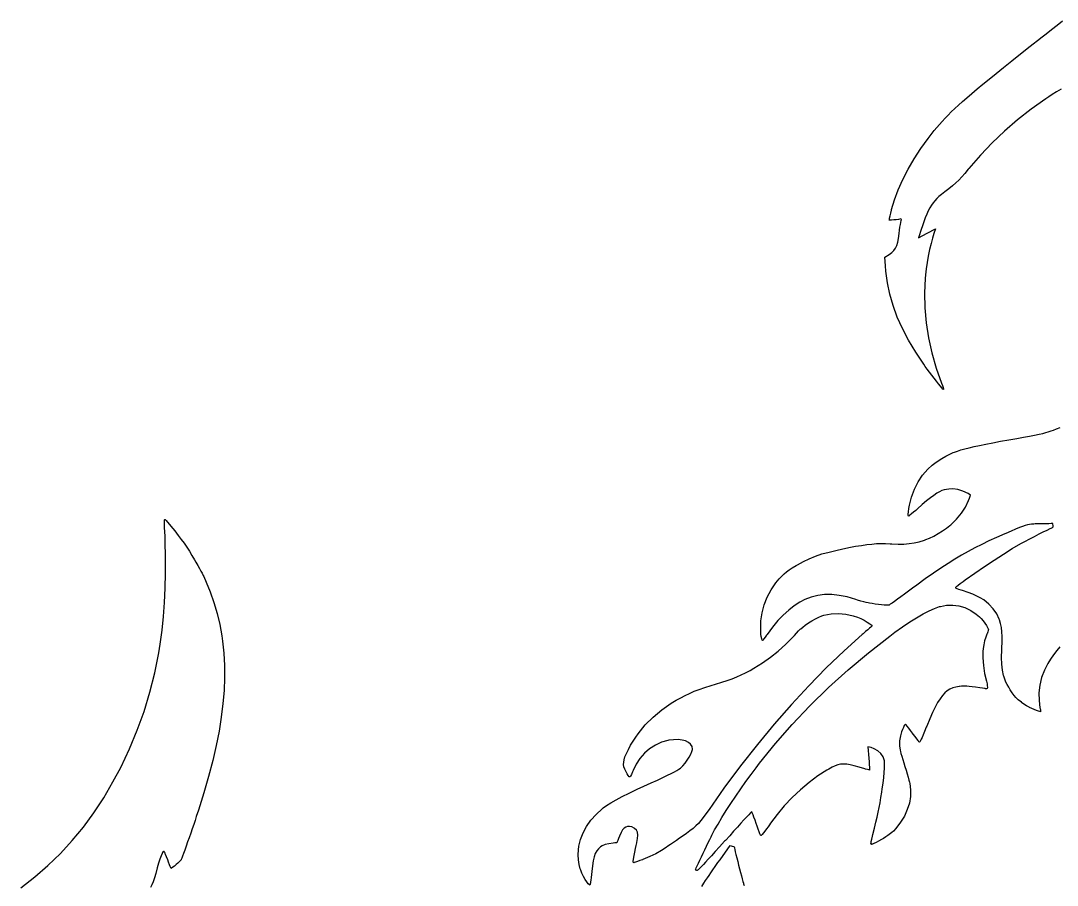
# Model space of a CAD drawing. Extents: x 9 to 342, y 7 to 196.
# Drawn here: x 301.04 to 310.7, y 170.47 to 178.53 of the extents above; entities that cross this region are included whole.
import ezdxf

# ---------------------------------------------------------------- set-up
doc = ezdxf.new("R2010")
doc.units = 0
doc.layers.add('BLACK', color=7, linetype='CONTINUOUS')

msp = doc.modelspace()

# ---------------------------------------------------------------- linework, layer by layer
at = {"layer": 'BLACK', "linetype": 'CONTINUOUS'}
for p, q in [((310.65, 178.445), (310.702, 178.486)), ((310.702, 178.486), (310.752, 178.526)), ((310.55, 178.366), (310.599, 178.405)), ((310.599, 178.405), (310.65, 178.445)), ((310.361, 178.217), (310.451, 178.288)), ((310.451, 178.288), (310.548, 178.364)), ((310.548, 178.364), (310.55, 178.366)), ((310.279, 178.151), (310.361, 178.217)), ((310.133, 178.035), (310.202, 178.091)), ((310.202, 178.091), (310.279, 178.151)), ((310.069, 177.983), (310.133, 178.035)), ((309.956, 177.89), (310.01, 177.934)), ((310.01, 177.934), (310.069, 177.983)), ((309.821, 177.773), (309.862, 177.809)), ((309.862, 177.809), (309.907, 177.848)), ((309.907, 177.848), (309.956, 177.89)), ((310.624, 177.817), (310.598, 177.799)), ((310.657, 177.838), (310.624, 177.817)), ((310.696, 177.862), (310.657, 177.838)), ((310.74, 177.889), (310.696, 177.862)), ((309.716, 177.676), (309.748, 177.707)), ((309.748, 177.707), (309.783, 177.739)), ((309.783, 177.739), (309.821, 177.773)), ((310.596, 177.799), (310.461, 177.702)), ((310.598, 177.799), (310.596, 177.799)), ((309.632, 177.588), (309.659, 177.617)), ((309.659, 177.617), (309.687, 177.646)), ((309.687, 177.646), (309.716, 177.676)), ((310.461, 177.702), (310.333, 177.602)), ((309.557, 177.502), (309.582, 177.531)), ((309.582, 177.531), (309.606, 177.56)), ((309.606, 177.56), (309.632, 177.588)), ((310.333, 177.602), (310.213, 177.498)), ((309.432, 177.335), (309.499, 177.428)), ((309.499, 177.428), (309.557, 177.502)), ((310.213, 177.498), (310.098, 177.389)), ((309.37, 177.24), (309.432, 177.335)), ((310.098, 177.389), (309.988, 177.274)), ((309.315, 177.143), (309.37, 177.24)), ((309.988, 177.274), (309.881, 177.15)), ((309.265, 177.047), (309.315, 177.143)), ((309.874, 177.142), (309.842, 177.103)), ((309.881, 177.15), (309.874, 177.142)), ((309.222, 176.951), (309.265, 177.047)), ((309.785, 177.041), (309.758, 177.015)), ((309.813, 177.07), (309.785, 177.041)), ((309.842, 177.103), (309.813, 177.07)), ((309.187, 176.857), (309.222, 176.951)), ((309.655, 176.931), (309.625, 176.907)), ((309.694, 176.961), (309.655, 176.931)), ((309.728, 176.989), (309.694, 176.961)), ((309.758, 177.015), (309.728, 176.989)), ((309.16, 176.767), (309.187, 176.857)), ((309.563, 176.849), (309.547, 176.828)), ((309.58, 176.868), (309.563, 176.849)), ((309.6, 176.887), (309.58, 176.868)), ((309.625, 176.907), (309.6, 176.887)), ((309.151, 176.732), (309.158, 176.76)), ((309.158, 176.76), (309.16, 176.767)), ((309.501, 176.754), (309.487, 176.724)), ((309.516, 176.781), (309.501, 176.754)), ((309.533, 176.807), (309.516, 176.781)), ((309.547, 176.828), (309.533, 176.807)), ((309.138, 176.668), (309.139, 176.673)), ((309.139, 176.668), (309.138, 176.668)), ((309.139, 176.673), (309.141, 176.687)), ((309.145, 176.667), (309.139, 176.668)), ((309.141, 176.687), (309.145, 176.707)), ((309.145, 176.707), (309.151, 176.732)), ((309.16, 176.668), (309.145, 176.667)), ((309.179, 176.67), (309.16, 176.668)), ((309.201, 176.672), (309.179, 176.67)), ((309.224, 176.675), (309.201, 176.672)), ((309.245, 176.679), (309.224, 176.675)), ((309.241, 176.626), (309.245, 176.645)), ((309.246, 176.679), (309.245, 176.679)), ((309.245, 176.645), (309.246, 176.647)), ((309.25, 176.678), (309.246, 176.679)), ((309.246, 176.647), (309.25, 176.664)), ((309.252, 176.674), (309.25, 176.678)), ((309.25, 176.664), (309.252, 176.674)), ((309.459, 176.651), (309.443, 176.604)), ((309.473, 176.69), (309.459, 176.651)), ((309.487, 176.724), (309.473, 176.69)), ((309.23, 176.544), (309.233, 176.573)), ((309.23, 176.543), (309.23, 176.544)), ((309.233, 176.573), (309.237, 176.601)), ((309.237, 176.601), (309.241, 176.626)), ((309.439, 176.589), (309.411, 176.503)), ((309.411, 176.503), (309.49, 176.546)), ((309.443, 176.604), (309.439, 176.589)), ((309.49, 176.546), (309.568, 176.588)), ((309.568, 176.588), (309.553, 176.543)), ((309.209, 176.431), (309.218, 176.461)), ((309.218, 176.461), (309.224, 176.498)), ((309.224, 176.498), (309.23, 176.543)), ((309.527, 176.449), (309.514, 176.393)), ((309.54, 176.5), (309.527, 176.449)), ((309.553, 176.543), (309.54, 176.5)), ((309.136, 176.348), (309.161, 176.366)), ((309.161, 176.366), (309.181, 176.385)), ((309.181, 176.385), (309.197, 176.406)), ((309.197, 176.406), (309.209, 176.431)), ((309.514, 176.393), (309.502, 176.333)), ((309.097, 176.322), (309.136, 176.348)), ((309.102, 176.243), (309.097, 176.322)), ((309.492, 176.273), (309.483, 176.214)), ((309.502, 176.333), (309.492, 176.273)), ((309.106, 176.192), (309.102, 176.243)), ((309.121, 176.085), (309.106, 176.192)), ((309.476, 176.158), (309.473, 176.125)), ((309.483, 176.214), (309.476, 176.158)), ((309.143, 175.978), (309.121, 176.085)), ((309.473, 176.125), (309.466, 175.989)), ((309.174, 175.872), (309.143, 175.978)), ((309.466, 175.989), (309.469, 175.851)), ((309.213, 175.765), (309.174, 175.872)), ((309.469, 175.851), (309.482, 175.711)), ((309.261, 175.658), (309.213, 175.765)), ((309.482, 175.711), (309.504, 175.571)), ((309.318, 175.549), (309.261, 175.658)), ((309.384, 175.438), (309.318, 175.549)), ((309.504, 175.571), (309.535, 175.43)), ((309.459, 175.325), (309.384, 175.438)), ((309.535, 175.43), (309.575, 175.289)), ((309.473, 175.305), (309.459, 175.325)), ((309.492, 175.28), (309.473, 175.305)), ((309.575, 175.289), (309.624, 175.148)), ((309.513, 175.252), (309.492, 175.28)), ((309.534, 175.223), (309.513, 175.252)), ((309.556, 175.195), (309.534, 175.223)), ((309.577, 175.167), (309.556, 175.195)), ((309.597, 175.143), (309.577, 175.167)), ((309.614, 175.121), (309.597, 175.143)), ((309.628, 175.104), (309.614, 175.121)), ((309.624, 175.148), (309.633, 175.126)), ((309.638, 175.093), (309.628, 175.104)), ((309.633, 175.126), (309.639, 175.109)), ((309.639, 175.109), (309.642, 175.096)), ((309.642, 175.096), (309.643, 175.089)), ((309.643, 175.089), (309.638, 175.093)), ((309.643, 175.089), (309.643, 175.089)), ((310.646, 174.703), (310.67, 174.712)), ((310.67, 174.712), (310.698, 174.723)), ((310.698, 174.723), (310.73, 174.736)), ((310.175, 174.607), (310.254, 174.621)), ((310.254, 174.621), (310.327, 174.634)), ((310.327, 174.634), (310.39, 174.645)), ((310.39, 174.645), (310.446, 174.656)), ((310.446, 174.656), (310.493, 174.665)), ((310.493, 174.665), (310.534, 174.673)), ((310.534, 174.673), (310.568, 174.681)), ((310.568, 174.681), (310.596, 174.688)), ((310.596, 174.688), (310.619, 174.694)), ((310.619, 174.694), (310.63, 174.697)), ((310.63, 174.697), (310.646, 174.703)), ((309.745, 174.505), (309.774, 174.516)), ((309.774, 174.516), (309.806, 174.526)), ((309.806, 174.526), (309.842, 174.537)), ((309.842, 174.537), (309.882, 174.547)), ((309.882, 174.547), (309.928, 174.558)), ((309.928, 174.558), (309.979, 174.569)), ((309.979, 174.569), (310.037, 174.581)), ((310.037, 174.581), (310.102, 174.594)), ((310.102, 174.594), (310.175, 174.607)), ((309.563, 174.404), (309.594, 174.425)), ((309.594, 174.425), (309.629, 174.446)), ((309.629, 174.446), (309.666, 174.467)), ((309.666, 174.467), (309.702, 174.486)), ((309.702, 174.486), (309.735, 174.501)), ((309.735, 174.501), (309.745, 174.505)), ((309.448, 174.291), (309.498, 174.348)), ((309.498, 174.348), (309.539, 174.385)), ((309.539, 174.385), (309.563, 174.404)), ((309.372, 174.16), (309.406, 174.228)), ((309.406, 174.228), (309.448, 174.291)), ((309.345, 174.087), (309.372, 174.16)), ((309.605, 174.136), (309.58, 174.122)), ((309.628, 174.147), (309.605, 174.136)), ((309.65, 174.154), (309.628, 174.147)), ((309.671, 174.159), (309.65, 174.154)), ((309.693, 174.162), (309.671, 174.159)), ((309.729, 174.163), (309.693, 174.162)), ((309.777, 174.157), (309.729, 174.163)), ((309.824, 174.143), (309.777, 174.157)), ((309.873, 174.119), (309.824, 174.143)), ((309.327, 174.011), (309.345, 174.087)), ((309.486, 174.052), (309.446, 174.018)), ((309.522, 174.08), (309.486, 174.052)), ((309.552, 174.103), (309.522, 174.08)), ((309.58, 174.122), (309.552, 174.103)), ((309.849, 173.994), (309.878, 174.054)), ((309.896, 174.106), (309.873, 174.119)), ((309.878, 174.054), (309.886, 174.076)), ((309.886, 174.076), (309.896, 174.106)), ((309.315, 173.928), (309.317, 173.95)), ((309.317, 173.95), (309.321, 173.979)), ((309.321, 173.979), (309.327, 174.011)), ((309.363, 173.945), (309.345, 173.93)), ((309.384, 173.963), (309.363, 173.945)), ((309.4, 173.978), (309.384, 173.963)), ((309.446, 174.018), (309.4, 173.978)), ((309.766, 173.881), (309.812, 173.937)), ((309.812, 173.937), (309.849, 173.994)), ((302.381, 173.865), (302.382, 173.874)), ((302.381, 173.85), (302.381, 173.865)), ((302.381, 173.829), (302.381, 173.85)), ((302.382, 173.874), (302.384, 173.878)), ((302.384, 173.878), (302.386, 173.879)), ((302.386, 173.879), (302.39, 173.876)), ((302.39, 173.876), (302.394, 173.871)), ((302.394, 173.871), (302.396, 173.868)), ((302.396, 173.868), (302.439, 173.817)), ((309.315, 173.914), (309.315, 173.928)), ((309.317, 173.908), (309.315, 173.914)), ((309.321, 173.91), (309.317, 173.908)), ((309.33, 173.918), (309.321, 173.91)), ((309.345, 173.93), (309.33, 173.918)), ((309.711, 173.828), (309.766, 173.881)), ((310.543, 173.838), (310.518, 173.837)), ((310.571, 173.838), (310.543, 173.838)), ((310.599, 173.839), (310.571, 173.838)), ((310.625, 173.839), (310.599, 173.839)), ((310.646, 173.84), (310.625, 173.839)), ((310.661, 173.84), (310.646, 173.84)), ((310.662, 173.84), (310.661, 173.84)), ((310.664, 173.834), (310.662, 173.84)), ((302.382, 173.801), (302.381, 173.829)), ((302.384, 173.765), (302.382, 173.801)), ((302.386, 173.72), (302.384, 173.765)), ((302.439, 173.817), (302.477, 173.771)), ((302.477, 173.771), (302.509, 173.73)), ((309.552, 173.724), (309.594, 173.747)), ((309.594, 173.747), (309.634, 173.772)), ((309.634, 173.772), (309.672, 173.797)), ((309.672, 173.797), (309.703, 173.821)), ((309.703, 173.821), (309.711, 173.828)), ((310.214, 173.744), (310.138, 173.711)), ((310.225, 173.749), (310.214, 173.744)), ((310.274, 173.77), (310.225, 173.749)), ((310.316, 173.788), (310.274, 173.77)), ((310.351, 173.802), (310.316, 173.788)), ((310.38, 173.813), (310.351, 173.802)), ((310.405, 173.821), (310.38, 173.813)), ((310.427, 173.827), (310.405, 173.821)), ((310.446, 173.832), (310.427, 173.827)), ((310.464, 173.834), (310.446, 173.832)), ((310.482, 173.836), (310.464, 173.834)), ((310.484, 173.836), (310.482, 173.836)), ((310.497, 173.837), (310.484, 173.836)), ((310.492, 173.721), (310.535, 173.743)), ((310.518, 173.837), (310.497, 173.837)), ((310.535, 173.743), (310.574, 173.763)), ((310.574, 173.763), (310.609, 173.78)), ((310.609, 173.78), (310.637, 173.793)), ((310.637, 173.793), (310.648, 173.798)), ((310.648, 173.798), (310.661, 173.804)), ((310.661, 173.804), (310.667, 173.809)), ((310.666, 173.823), (310.664, 173.834)), ((310.667, 173.816), (310.666, 173.823)), ((310.667, 173.809), (310.667, 173.816)), ((302.387, 173.675), (302.386, 173.72)), ((302.391, 173.523), (302.387, 173.675)), ((302.509, 173.73), (302.538, 173.692)), ((302.538, 173.692), (302.565, 173.656)), ((302.565, 173.656), (302.589, 173.62)), ((308.93, 173.644), (308.976, 173.649)), ((308.976, 173.649), (309.019, 173.653)), ((309.019, 173.653), (309.061, 173.654)), ((309.061, 173.654), (309.103, 173.654)), ((309.103, 173.654), (309.146, 173.652)), ((309.146, 173.652), (309.161, 173.651)), ((309.161, 173.651), (309.222, 173.649)), ((309.222, 173.649), (309.275, 173.649)), ((309.275, 173.649), (309.324, 173.653)), ((309.324, 173.653), (309.37, 173.66)), ((309.37, 173.66), (309.417, 173.671)), ((309.417, 173.671), (309.466, 173.686)), ((309.466, 173.686), (309.479, 173.691)), ((309.479, 173.691), (309.513, 173.705)), ((309.513, 173.705), (309.552, 173.724)), ((310, 173.646), (309.936, 173.614)), ((310.067, 173.679), (310, 173.646)), ((310.138, 173.711), (310.067, 173.679)), ((310.285, 173.607), (310.364, 173.653)), ((310.364, 173.653), (310.401, 173.673)), ((310.401, 173.673), (310.447, 173.698)), ((310.447, 173.698), (310.492, 173.721)), ((302.589, 173.62), (302.613, 173.583)), ((302.613, 173.583), (302.637, 173.544)), ((308.449, 173.536), (308.51, 173.557)), ((308.51, 173.557), (308.577, 173.575)), ((308.577, 173.575), (308.651, 173.593)), ((308.651, 173.593), (308.691, 173.602)), ((308.691, 173.602), (308.762, 173.616)), ((308.762, 173.616), (308.824, 173.628)), ((308.824, 173.628), (308.88, 173.637)), ((308.88, 173.637), (308.93, 173.644)), ((309.873, 173.58), (309.812, 173.545)), ((309.936, 173.614), (309.873, 173.58)), ((310.115, 173.5), (310.202, 173.556)), ((310.202, 173.556), (310.285, 173.607)), ((302.392, 173.378), (302.391, 173.523)), ((302.637, 173.544), (302.661, 173.502)), ((302.661, 173.502), (302.674, 173.481)), ((302.674, 173.481), (302.691, 173.45)), ((308.27, 173.45), (308.282, 173.457)), ((308.282, 173.457), (308.337, 173.487)), ((308.337, 173.487), (308.392, 173.513)), ((308.392, 173.513), (308.449, 173.536)), ((309.686, 173.468), (309.619, 173.424)), ((309.749, 173.508), (309.686, 173.468)), ((309.812, 173.545), (309.749, 173.508)), ((310.025, 173.441), (310.115, 173.5)), ((302.389, 173.239), (302.392, 173.378)), ((302.691, 173.45), (302.707, 173.422)), ((302.707, 173.422), (302.721, 173.397)), ((302.721, 173.397), (302.732, 173.377)), ((302.732, 173.377), (302.739, 173.363)), ((302.739, 173.363), (302.742, 173.357)), ((302.742, 173.357), (302.747, 173.347)), ((308.136, 173.351), (308.158, 173.372)), ((308.158, 173.372), (308.18, 173.391)), ((308.18, 173.391), (308.205, 173.409)), ((308.205, 173.409), (308.234, 173.429)), ((308.234, 173.429), (308.27, 173.45)), ((309.549, 173.377), (309.474, 173.324)), ((309.619, 173.424), (309.549, 173.377)), ((309.845, 173.315), (309.935, 173.379)), ((309.935, 173.379), (310.025, 173.441)), ((302.747, 173.347), (302.754, 173.331)), ((302.754, 173.331), (302.763, 173.31)), ((302.763, 173.31), (302.77, 173.294)), ((302.77, 173.294), (302.808, 173.203)), ((308.036, 173.223), (308.08, 173.287)), ((308.08, 173.287), (308.112, 173.325)), ((308.112, 173.325), (308.136, 173.351)), ((309.394, 173.266), (309.355, 173.237)), ((309.474, 173.324), (309.394, 173.266)), ((309.765, 173.255), (309.779, 173.266)), ((309.779, 173.266), (309.799, 173.281)), ((309.799, 173.281), (309.827, 173.301)), ((309.827, 173.301), (309.845, 173.315)), ((302.382, 173.105), (302.389, 173.239)), ((302.808, 173.203), (302.842, 173.105)), ((308, 173.155), (308.036, 173.223)), ((308.472, 173.171), (308.411, 173.155)), ((308.535, 173.179), (308.472, 173.171)), ((308.602, 173.179), (308.535, 173.179)), ((308.672, 173.171), (308.602, 173.179)), ((308.746, 173.156), (308.672, 173.171)), ((309.28, 173.183), (309.245, 173.158)), ((309.317, 173.209), (309.28, 173.183)), ((309.355, 173.237), (309.317, 173.209)), ((309.757, 173.24), (309.758, 173.247)), ((309.762, 173.236), (309.757, 173.24)), ((309.758, 173.247), (309.765, 173.255)), ((309.772, 173.231), (309.762, 173.236)), ((309.787, 173.226), (309.772, 173.231)), ((309.807, 173.22), (309.787, 173.226)), ((309.82, 173.216), (309.807, 173.22)), ((309.873, 173.198), (309.82, 173.216)), ((309.918, 173.181), (309.873, 173.198)), ((309.955, 173.165), (309.918, 173.181)), ((309.985, 173.149), (309.955, 173.165)), ((302.372, 172.975), (302.382, 173.105)), ((302.842, 173.105), (302.872, 173.002)), ((307.952, 173.009), (307.972, 173.083)), ((307.972, 173.083), (308, 173.155)), ((308.251, 173.073), (308.2, 173.034)), ((308.305, 173.107), (308.251, 173.073)), ((308.351, 173.131), (308.305, 173.107)), ((308.411, 173.155), (308.351, 173.131)), ((308.826, 173.133), (308.746, 173.156)), ((308.842, 173.127), (308.826, 173.133)), ((308.872, 173.118), (308.842, 173.127)), ((308.9, 173.11), (308.872, 173.118)), ((308.924, 173.104), (308.9, 173.11)), ((308.942, 173.1), (308.924, 173.104)), ((308.952, 173.098), (308.942, 173.1)), ((308.978, 173.094), (308.952, 173.098)), ((309.007, 173.09), (308.978, 173.094)), ((309.037, 173.086), (309.007, 173.09)), ((309.065, 173.083), (309.037, 173.086)), ((309.091, 173.081), (309.065, 173.083)), ((309.113, 173.079), (309.091, 173.081)), ((309.128, 173.079), (309.113, 173.079)), ((309.135, 173.08), (309.128, 173.079)), ((309.137, 173.081), (309.135, 173.08)), ((309.147, 173.088), (309.137, 173.081)), ((309.164, 173.099), (309.147, 173.088)), ((309.187, 173.115), (309.164, 173.099)), ((309.214, 173.135), (309.187, 173.115)), ((309.245, 173.158), (309.214, 173.135)), ((309.561, 173.05), (309.607, 173.066)), ((309.607, 173.066), (309.614, 173.068)), ((309.614, 173.068), (309.671, 173.08)), ((309.671, 173.08), (309.729, 173.081)), ((309.729, 173.081), (309.786, 173.074)), ((309.786, 173.074), (309.842, 173.057)), ((310.019, 173.128), (309.985, 173.149)), ((310.067, 173.089), (310.019, 173.128)), ((310.107, 173.046), (310.067, 173.089)), ((302.358, 172.846), (302.372, 172.975)), ((302.872, 173.002), (302.897, 172.898)), ((307.94, 172.934), (307.952, 173.009)), ((308.15, 172.988), (308.1, 172.936)), ((308.2, 173.034), (308.15, 172.988)), ((308.48, 172.967), (308.508, 172.979)), ((308.508, 172.979), (308.528, 172.986)), ((308.528, 172.986), (308.597, 172.999)), ((308.597, 172.999), (308.666, 173.003)), ((308.666, 173.003), (308.734, 172.997)), ((308.734, 172.997), (308.802, 172.981)), ((308.802, 172.981), (308.841, 172.967)), ((309.393, 172.963), (309.454, 172.998)), ((309.454, 172.998), (309.51, 173.027)), ((309.51, 173.027), (309.561, 173.05)), ((309.842, 173.057), (309.897, 173.03)), ((309.897, 173.03), (309.949, 172.995)), ((309.949, 172.995), (309.979, 172.97)), ((309.979, 172.97), (309.995, 172.954)), ((310.14, 172.999), (310.107, 173.046)), ((310.163, 172.949), (310.14, 172.999)), ((302.897, 172.898), (302.916, 172.794)), ((307.939, 172.859), (307.94, 172.934)), ((308.05, 172.876), (307.999, 172.807)), ((308.1, 172.936), (308.05, 172.876)), ((308.313, 172.86), (308.331, 172.876)), ((308.331, 172.876), (308.355, 172.894)), ((308.355, 172.894), (308.385, 172.914)), ((308.385, 172.914), (308.417, 172.933)), ((308.417, 172.933), (308.449, 172.951)), ((308.449, 172.951), (308.48, 172.967)), ((308.841, 172.967), (308.872, 172.954)), ((308.872, 172.954), (308.903, 172.939)), ((308.903, 172.939), (308.933, 172.922)), ((308.933, 172.922), (308.958, 172.906)), ((308.967, 172.876), (308.954, 172.866)), ((308.958, 172.906), (308.967, 172.9)), ((308.967, 172.9), (308.976, 172.893)), ((308.973, 172.882), (308.967, 172.876)), ((308.974, 172.883), (308.973, 172.882)), ((308.978, 172.888), (308.974, 172.883)), ((308.976, 172.893), (308.978, 172.888)), ((309.191, 172.827), (309.261, 172.877)), ((309.261, 172.877), (309.329, 172.923)), ((309.329, 172.923), (309.393, 172.963)), ((309.995, 172.954), (310.012, 172.934)), ((310.012, 172.934), (310.029, 172.912)), ((310.029, 172.912), (310.043, 172.891)), ((310.043, 172.891), (310.055, 172.872)), ((310.055, 172.872), (310.061, 172.858)), ((310.165, 172.943), (310.163, 172.949)), ((310.176, 172.908), (310.165, 172.943)), ((310.183, 172.871), (310.176, 172.908)), ((302.34, 172.717), (302.358, 172.846)), ((302.916, 172.794), (302.923, 172.743)), ((307.94, 172.836), (307.939, 172.859)), ((307.942, 172.81), (307.94, 172.836)), ((307.945, 172.787), (307.942, 172.81)), ((307.949, 172.767), (307.945, 172.787)), ((307.981, 172.781), (307.969, 172.765)), ((307.994, 172.8), (307.981, 172.781)), ((307.999, 172.807), (307.994, 172.8)), ((308.174, 172.717), (308.233, 172.776)), ((308.233, 172.776), (308.254, 172.798)), ((308.254, 172.798), (308.274, 172.82)), ((308.274, 172.82), (308.293, 172.839)), ((308.293, 172.839), (308.308, 172.855)), ((308.308, 172.855), (308.313, 172.86)), ((308.886, 172.806), (308.717, 172.654)), ((308.893, 172.812), (308.886, 172.806)), ((308.916, 172.833), (308.893, 172.812)), ((308.937, 172.851), (308.916, 172.833)), ((308.954, 172.866), (308.937, 172.851)), ((308.944, 172.636), (309.143, 172.791)), ((309.143, 172.791), (309.191, 172.827)), ((310.037, 172.782), (310.027, 172.747)), ((310.048, 172.811), (310.037, 172.782)), ((310.049, 172.813), (310.048, 172.811)), ((310.056, 172.83), (310.049, 172.813)), ((310.061, 172.845), (310.056, 172.83)), ((310.061, 172.858), (310.062, 172.853)), ((310.062, 172.853), (310.061, 172.845)), ((310.188, 172.832), (310.183, 172.871)), ((310.19, 172.788), (310.188, 172.832)), ((310.19, 172.737), (310.19, 172.788)), ((302.327, 172.634), (302.34, 172.717)), ((302.923, 172.743), (302.934, 172.632)), ((307.952, 172.754), (307.949, 172.767)), ((307.955, 172.749), (307.952, 172.754)), ((307.96, 172.754), (307.955, 172.749)), ((307.955, 172.749), (307.955, 172.749)), ((307.969, 172.765), (307.96, 172.754)), ((308.103, 172.652), (308.174, 172.717)), ((310.018, 172.71), (310.012, 172.676)), ((310.027, 172.747), (310.018, 172.71)), ((310.186, 172.663), (310.187, 172.679)), ((310.187, 172.679), (310.19, 172.737)), ((310.729, 172.692), (310.7, 172.657)), ((302.29, 172.449), (302.327, 172.634)), ((302.934, 172.632), (302.94, 172.519)), ((307.956, 172.541), (308.031, 172.594)), ((308.031, 172.594), (308.103, 172.652)), ((308.717, 172.654), (308.55, 172.495)), ((308.754, 172.476), (308.944, 172.636)), ((310.012, 172.676), (310.009, 172.649)), ((310.009, 172.649), (310.009, 172.588)), ((310.009, 172.588), (310.015, 172.519)), ((310.184, 172.593), (310.186, 172.663)), ((310.186, 172.53), (310.184, 172.593)), ((310.67, 172.618), (310.642, 172.577)), ((310.7, 172.657), (310.67, 172.618)), ((302.94, 172.519), (302.941, 172.404)), ((307.84, 172.472), (307.875, 172.492)), ((307.875, 172.492), (307.956, 172.541)), ((308.55, 172.495), (308.387, 172.329)), ((310.015, 172.519), (310.027, 172.444)), ((310.192, 172.475), (310.186, 172.53)), ((310.596, 172.498), (310.584, 172.474)), ((310.617, 172.536), (310.596, 172.498)), ((310.642, 172.577), (310.617, 172.536)), ((302.245, 172.268), (302.29, 172.449)), ((302.941, 172.404), (302.936, 172.285)), ((307.628, 172.378), (307.674, 172.394)), ((307.674, 172.394), (307.717, 172.411)), ((307.717, 172.411), (307.757, 172.429)), ((307.757, 172.429), (307.798, 172.449)), ((307.798, 172.449), (307.84, 172.472)), ((308.571, 172.312), (308.754, 172.476)), ((310.027, 172.444), (310.044, 172.37)), ((310.203, 172.425), (310.192, 172.475)), ((310.205, 172.418), (310.203, 172.425)), ((310.211, 172.398), (310.205, 172.418)), ((310.217, 172.38), (310.211, 172.398)), ((310.558, 172.405), (310.542, 172.334)), ((310.584, 172.474), (310.558, 172.405)), ((307.32, 172.277), (307.367, 172.294)), ((307.367, 172.294), (307.419, 172.312)), ((307.419, 172.312), (307.477, 172.331)), ((307.477, 172.331), (307.517, 172.343)), ((307.517, 172.343), (307.576, 172.361)), ((307.576, 172.361), (307.628, 172.378)), ((308.387, 172.329), (308.225, 172.155)), ((308.398, 172.142), (308.571, 172.312)), ((309.703, 172.297), (309.679, 172.282)), ((309.729, 172.308), (309.703, 172.297)), ((309.757, 172.316), (309.729, 172.308)), ((309.788, 172.322), (309.757, 172.316)), ((309.793, 172.323), (309.788, 172.322)), ((309.81, 172.325), (309.793, 172.323)), ((309.826, 172.326), (309.81, 172.325)), ((309.843, 172.326), (309.826, 172.326)), ((309.862, 172.325), (309.843, 172.326)), ((309.884, 172.323), (309.862, 172.325)), ((309.911, 172.32), (309.884, 172.323)), ((309.943, 172.315), (309.911, 172.32)), ((309.983, 172.309), (309.943, 172.315)), ((310.031, 172.302), (309.983, 172.309)), ((310.033, 172.301), (310.031, 172.302)), ((310.044, 172.3), (310.033, 172.301)), ((310.044, 172.37), (310.049, 172.348)), ((310.049, 172.303), (310.044, 172.3)), ((310.049, 172.348), (310.052, 172.329)), ((310.053, 172.31), (310.049, 172.303)), ((310.052, 172.329), (310.053, 172.315)), ((310.053, 172.315), (310.053, 172.31)), ((310.226, 172.362), (310.217, 172.38)), ((310.237, 172.341), (310.226, 172.362)), ((310.252, 172.314), (310.237, 172.341)), ((310.265, 172.292), (310.252, 172.314)), ((310.283, 172.263), (310.265, 172.292)), ((310.542, 172.334), (310.533, 172.263)), ((302.191, 172.09), (302.245, 172.268)), ((302.936, 172.285), (302.926, 172.163)), ((307.15, 172.193), (307.194, 172.217)), ((307.194, 172.217), (307.235, 172.239)), ((307.235, 172.239), (307.277, 172.258)), ((307.277, 172.258), (307.32, 172.277)), ((309.612, 172.208), (309.589, 172.172)), ((309.634, 172.238), (309.612, 172.208)), ((309.656, 172.263), (309.634, 172.238)), ((309.679, 172.282), (309.656, 172.263)), ((310.301, 172.239), (310.283, 172.263)), ((310.319, 172.218), (310.301, 172.239)), ((310.341, 172.197), (310.319, 172.218)), ((310.369, 172.175), (310.341, 172.197)), ((310.533, 172.263), (310.534, 172.192)), ((302.926, 172.163), (302.911, 172.037)), ((306.936, 172.037), (307.017, 172.104)), ((307.017, 172.104), (307.104, 172.165)), ((307.104, 172.165), (307.15, 172.193)), ((308.225, 172.155), (308.066, 171.972)), ((308.232, 171.969), (308.398, 172.142)), ((309.566, 172.129), (309.542, 172.078)), ((309.589, 172.172), (309.566, 172.129)), ((310.371, 172.172), (310.369, 172.175)), ((310.393, 172.157), (310.371, 172.172)), ((310.418, 172.141), (310.393, 172.157)), ((310.442, 172.128), (310.418, 172.141)), ((310.446, 172.126), (310.442, 172.128)), ((310.467, 172.116), (310.446, 172.126)), ((310.49, 172.107), (310.467, 172.116)), ((310.511, 172.099), (310.49, 172.107)), ((310.529, 172.092), (310.511, 172.099)), ((310.534, 172.192), (310.543, 172.124)), ((310.543, 172.124), (310.544, 172.117)), ((310.544, 172.117), (310.547, 172.102)), ((310.547, 172.102), (310.549, 172.091)), ((302.127, 171.915), (302.191, 172.09)), ((302.911, 172.037), (302.89, 171.907)), ((306.863, 171.963), (306.936, 172.037)), ((309.515, 172.02), (309.487, 171.952)), ((309.542, 172.078), (309.515, 172.02)), ((310.542, 172.088), (310.529, 172.092)), ((310.548, 172.087), (310.542, 172.088)), ((310.549, 172.091), (310.548, 172.087)), ((302.055, 171.741), (302.127, 171.915)), ((302.89, 171.907), (302.863, 171.771)), ((306.797, 171.882), (306.863, 171.963)), ((308.066, 171.972), (307.908, 171.781)), ((308.076, 171.79), (308.232, 171.969)), ((309.261, 171.921), (309.252, 171.898)), ((309.27, 171.941), (309.261, 171.921)), ((309.278, 171.958), (309.27, 171.941)), ((309.285, 171.969), (309.278, 171.958)), ((309.29, 171.972), (309.285, 171.969)), ((309.296, 171.965), (309.29, 171.972)), ((309.29, 171.972), (309.29, 171.972)), ((309.306, 171.952), (309.296, 171.965)), ((309.32, 171.934), (309.306, 171.952)), ((309.336, 171.912), (309.32, 171.934)), ((309.355, 171.887), (309.336, 171.912)), ((309.483, 171.942), (309.466, 171.903)), ((309.487, 171.952), (309.483, 171.942)), ((306.727, 171.774), (306.75, 171.813)), ((306.75, 171.813), (306.775, 171.851)), ((306.775, 171.851), (306.797, 171.882)), ((307.075, 171.819), (307.015, 171.802)), ((307.083, 171.821), (307.075, 171.819)), ((307.127, 171.826), (307.083, 171.821)), ((307.169, 171.827), (307.127, 171.826)), ((307.206, 171.823), (307.169, 171.827)), ((307.239, 171.814), (307.206, 171.823)), ((307.266, 171.801), (307.239, 171.814)), ((309.241, 171.862), (309.232, 171.815)), ((309.232, 171.815), (309.232, 171.768)), ((309.245, 171.875), (309.241, 171.862)), ((309.252, 171.898), (309.245, 171.875)), ((309.361, 171.879), (309.355, 171.887)), ((309.379, 171.855), (309.361, 171.879)), ((309.394, 171.834), (309.379, 171.855)), ((309.407, 171.818), (309.394, 171.834)), ((309.415, 171.807), (309.407, 171.818)), ((309.426, 171.81), (309.423, 171.805)), ((309.43, 171.818), (309.426, 171.81)), ((309.435, 171.83), (309.43, 171.818)), ((309.443, 171.848), (309.435, 171.83)), ((309.453, 171.872), (309.443, 171.848)), ((309.466, 171.903), (309.453, 171.872)), ((301.973, 171.567), (302.055, 171.741)), ((302.863, 171.771), (302.831, 171.631)), ((306.688, 171.698), (306.706, 171.735)), ((306.706, 171.735), (306.727, 171.774)), ((306.904, 171.742), (306.856, 171.7)), ((306.958, 171.776), (306.904, 171.742)), ((307.015, 171.802), (306.958, 171.776)), ((307.286, 171.784), (307.266, 171.801)), ((307.299, 171.763), (307.286, 171.784)), ((307.288, 171.691), (307.298, 171.715)), ((307.298, 171.715), (307.303, 171.735)), ((307.303, 171.739), (307.299, 171.763)), ((307.303, 171.735), (307.303, 171.739)), ((307.908, 171.781), (307.752, 171.582)), ((307.928, 171.607), (308.076, 171.79)), ((308.969, 171.752), (308.937, 171.76)), ((308.937, 171.76), (308.946, 171.653)), ((308.998, 171.742), (308.969, 171.752)), ((309.032, 171.723), (308.998, 171.742)), ((309.06, 171.697), (309.032, 171.723)), ((309.232, 171.768), (309.238, 171.728)), ((309.238, 171.728), (309.241, 171.717)), ((309.241, 171.717), (309.246, 171.698)), ((309.419, 171.803), (309.415, 171.807)), ((309.42, 171.803), (309.419, 171.803)), ((309.421, 171.803), (309.42, 171.803)), ((309.423, 171.805), (309.421, 171.803)), ((302.831, 171.631), (302.793, 171.484)), ((306.66, 171.594), (306.662, 171.617)), ((306.662, 171.617), (306.666, 171.638)), ((306.666, 171.638), (306.674, 171.665)), ((306.674, 171.665), (306.688, 171.698)), ((306.814, 171.652), (306.777, 171.598)), ((306.856, 171.7), (306.814, 171.652)), ((307.235, 171.608), (307.255, 171.635)), ((307.255, 171.635), (307.273, 171.664)), ((307.273, 171.664), (307.288, 171.691)), ((308.946, 171.653), (308.949, 171.621)), ((308.949, 171.621), (308.951, 171.593)), ((309.08, 171.666), (309.06, 171.697)), ((309.092, 171.63), (309.08, 171.666)), ((309.093, 171.619), (309.092, 171.63)), ((309.094, 171.593), (309.093, 171.619)), ((309.246, 171.698), (309.254, 171.672)), ((309.254, 171.672), (309.263, 171.642)), ((309.263, 171.642), (309.273, 171.609)), ((301.901, 171.432), (301.973, 171.567)), ((306.663, 171.573), (306.66, 171.594)), ((306.672, 171.551), (306.663, 171.573)), ((306.685, 171.525), (306.672, 171.551)), ((306.694, 171.509), (306.685, 171.525)), ((306.744, 171.527), (306.734, 171.503)), ((306.749, 171.539), (306.744, 171.527)), ((306.777, 171.598), (306.749, 171.539)), ((307.105, 171.511), (307.135, 171.527)), ((307.135, 171.527), (307.158, 171.54)), ((307.158, 171.54), (307.177, 171.552)), ((307.177, 171.552), (307.191, 171.562)), ((307.191, 171.562), (307.194, 171.564)), ((307.194, 171.564), (307.214, 171.584)), ((307.214, 171.584), (307.235, 171.608)), ((307.752, 171.582), (307.597, 171.373)), ((307.849, 171.502), (307.896, 171.565)), ((307.896, 171.565), (307.928, 171.607)), ((308.556, 171.542), (308.473, 171.489)), ((308.573, 171.552), (308.556, 171.542)), ((308.604, 171.569), (308.573, 171.552)), ((308.632, 171.582), (308.604, 171.569)), ((308.658, 171.591), (308.632, 171.582)), ((308.684, 171.597), (308.658, 171.591)), ((308.711, 171.598), (308.684, 171.597)), ((308.741, 171.597), (308.711, 171.598)), ((308.774, 171.591), (308.741, 171.597)), ((308.812, 171.582), (308.774, 171.591)), ((308.857, 171.57), (308.812, 171.582)), ((308.909, 171.554), (308.857, 171.57)), ((308.916, 171.552), (308.909, 171.554)), ((308.934, 171.547), (308.916, 171.552)), ((308.946, 171.544), (308.934, 171.547)), ((308.952, 171.543), (308.946, 171.544)), ((308.951, 171.593), (308.952, 171.57)), ((308.952, 171.57), (308.953, 171.554)), ((308.953, 171.554), (308.952, 171.544)), ((308.952, 171.544), (308.952, 171.543)), ((309.087, 171.473), (309.091, 171.519)), ((309.091, 171.519), (309.094, 171.56)), ((309.094, 171.56), (309.094, 171.593)), ((309.273, 171.609), (309.283, 171.576)), ((309.283, 171.576), (309.294, 171.541)), ((309.294, 171.541), (309.304, 171.507)), ((301.815, 171.284), (301.901, 171.432)), ((302.793, 171.484), (302.748, 171.331)), ((306.705, 171.491), (306.694, 171.509)), ((306.714, 171.481), (306.705, 171.491)), ((306.721, 171.479), (306.714, 171.481)), ((306.727, 171.487), (306.721, 171.479)), ((306.734, 171.503), (306.727, 171.487)), ((306.851, 171.393), (306.918, 171.423)), ((306.918, 171.423), (306.976, 171.45)), ((306.976, 171.45), (307.026, 171.473)), ((307.026, 171.473), (307.069, 171.494)), ((307.069, 171.494), (307.105, 171.511)), ((307.754, 171.369), (307.801, 171.437)), ((307.801, 171.437), (307.849, 171.502)), ((308.391, 171.428), (308.31, 171.36)), ((308.473, 171.489), (308.391, 171.428)), ((309.073, 171.367), (309.08, 171.422)), ((309.08, 171.422), (309.087, 171.473)), ((309.304, 171.507), (309.313, 171.476)), ((309.313, 171.476), (309.321, 171.449)), ((309.321, 171.449), (309.326, 171.429)), ((309.326, 171.429), (309.329, 171.418)), ((302.748, 171.331), (302.698, 171.17)), ((306.648, 171.296), (306.714, 171.329)), ((306.714, 171.329), (306.789, 171.364)), ((306.789, 171.364), (306.851, 171.393)), ((307.597, 171.373), (307.458, 171.177)), ((307.707, 171.3), (307.754, 171.369)), ((308.31, 171.36), (308.232, 171.287)), ((309.06, 171.286), (309.068, 171.338)), ((309.068, 171.338), (309.073, 171.367)), ((309.329, 171.418), (309.337, 171.358)), ((309.337, 171.358), (309.336, 171.297)), ((301.723, 171.144), (301.815, 171.284)), ((306.503, 171.213), (306.542, 171.238)), ((306.542, 171.238), (306.591, 171.266)), ((306.591, 171.266), (306.648, 171.296)), ((307.618, 171.165), (307.662, 171.231)), ((307.662, 171.231), (307.707, 171.3)), ((308.232, 171.287), (308.159, 171.209)), ((309.043, 171.193), (309.052, 171.238)), ((309.052, 171.238), (309.06, 171.286)), ((309.325, 171.235), (309.306, 171.174)), ((309.336, 171.297), (309.325, 171.235)), ((301.625, 171.011), (301.723, 171.144)), ((302.698, 171.17), (302.678, 171.109)), ((306.405, 171.13), (306.461, 171.182)), ((306.461, 171.182), (306.472, 171.191)), ((306.472, 171.191), (306.503, 171.213)), ((307.429, 171.136), (307.404, 171.102)), ((307.458, 171.177), (307.429, 171.136)), ((307.578, 171.1), (307.618, 171.165)), ((307.843, 171.143), (307.828, 171.127)), ((307.853, 171.153), (307.843, 171.143)), ((307.856, 171.156), (307.853, 171.153)), ((307.857, 171.154), (307.856, 171.156)), ((307.861, 171.144), (307.857, 171.154)), ((307.868, 171.126), (307.861, 171.144)), ((308.159, 171.209), (308.092, 171.129)), ((309.025, 171.104), (309.035, 171.15)), ((309.035, 171.15), (309.043, 171.193)), ((309.306, 171.174), (309.279, 171.114)), ((302.654, 171.037), (302.64, 170.996)), ((302.667, 171.074), (302.654, 171.037)), ((302.678, 171.109), (302.667, 171.074)), ((306.315, 171.017), (306.356, 171.075)), ((306.356, 171.075), (306.405, 171.13)), ((307.358, 171.046), (307.335, 171.023)), ((307.381, 171.072), (307.358, 171.046)), ((307.404, 171.102), (307.381, 171.072)), ((307.51, 170.985), (307.542, 171.04)), ((307.542, 171.04), (307.578, 171.1)), ((307.755, 171.047), (307.722, 171.011)), ((307.783, 171.078), (307.755, 171.047)), ((307.808, 171.105), (307.783, 171.078)), ((307.828, 171.127), (307.808, 171.105)), ((307.876, 171.103), (307.868, 171.126)), ((307.887, 171.075), (307.876, 171.103)), ((307.898, 171.044), (307.887, 171.075)), ((307.906, 171.021), (307.898, 171.044)), ((308.032, 171.048), (308.022, 171.032)), ((308.092, 171.129), (308.032, 171.048)), ((309.001, 171.002), (309.014, 171.056)), ((309.014, 171.056), (309.025, 171.104)), ((309.243, 171.056), (309.199, 171)), ((309.279, 171.114), (309.243, 171.056)), ((301.521, 170.886), (301.625, 171.011)), ((302.626, 170.955), (302.611, 170.913)), ((302.64, 170.996), (302.626, 170.955)), ((306.259, 170.895), (306.283, 170.957)), ((306.283, 170.957), (306.315, 171.017)), ((306.638, 170.961), (306.623, 170.928)), ((306.652, 170.985), (306.638, 170.961)), ((306.667, 171.001), (306.652, 170.985)), ((306.682, 171.012), (306.667, 171.001)), ((306.699, 171.016), (306.682, 171.012)), ((306.716, 171.017), (306.699, 171.016)), ((306.737, 171.014), (306.716, 171.017)), ((306.759, 171.002), (306.737, 171.014)), ((306.764, 170.999), (306.759, 171.002)), ((306.78, 170.983), (306.764, 170.999)), ((306.79, 170.963), (306.78, 170.983)), ((306.794, 170.937), (306.79, 170.963)), ((307.247, 170.952), (307.207, 170.924)), ((307.28, 170.977), (307.247, 170.952)), ((307.309, 171), (307.28, 170.977)), ((307.335, 171.023), (307.309, 171)), ((307.484, 170.937), (307.51, 170.985)), ((307.687, 170.973), (307.65, 170.931)), ((307.722, 171.011), (307.687, 170.973)), ((307.916, 170.992), (307.906, 171.021)), ((307.925, 170.968), (307.916, 170.992)), ((307.932, 170.949), (307.925, 170.968)), ((307.937, 170.936), (307.932, 170.949)), ((307.952, 170.943), (307.943, 170.934)), ((307.964, 170.957), (307.952, 170.943)), ((307.979, 170.974), (307.964, 170.957)), ((307.994, 170.994), (307.979, 170.974)), ((308.009, 171.014), (307.994, 170.994)), ((308.022, 171.032), (308.009, 171.014)), ((308.982, 170.926), (308.986, 170.941)), ((308.986, 170.941), (309.001, 171.002)), ((309.138, 170.941), (309.124, 170.932)), ((309.15, 170.951), (309.138, 170.941)), ((309.162, 170.962), (309.15, 170.951)), ((309.176, 170.975), (309.162, 170.962)), ((309.199, 171), (309.176, 170.975)), ((301.411, 170.767), (301.521, 170.886)), ((302.597, 170.873), (302.583, 170.834)), ((302.611, 170.913), (302.597, 170.873)), ((306.244, 170.833), (306.259, 170.895)), ((306.49, 170.848), (306.461, 170.836)), ((306.524, 170.857), (306.49, 170.848)), ((306.563, 170.862), (306.524, 170.857)), ((306.564, 170.862), (306.563, 170.862)), ((306.581, 170.864), (306.564, 170.862)), ((306.593, 170.865), (306.581, 170.864)), ((306.598, 170.865), (306.593, 170.865)), ((306.602, 170.874), (306.598, 170.866)), ((306.598, 170.866), (306.598, 170.865)), ((306.607, 170.888), (306.602, 170.874)), ((306.614, 170.906), (306.607, 170.888)), ((306.623, 170.928), (306.614, 170.906)), ((306.778, 170.841), (306.784, 170.866)), ((306.784, 170.867), (306.792, 170.905)), ((306.784, 170.866), (306.784, 170.867)), ((306.792, 170.905), (306.794, 170.937)), ((307.098, 170.849), (307.075, 170.833)), ((307.125, 170.868), (307.098, 170.849)), ((307.154, 170.888), (307.125, 170.868)), ((307.182, 170.907), (307.154, 170.888)), ((307.207, 170.924), (307.182, 170.907)), ((307.434, 170.835), (307.45, 170.867)), ((307.45, 170.867), (307.464, 170.895)), ((307.464, 170.895), (307.476, 170.92)), ((307.476, 170.92), (307.484, 170.937)), ((307.603, 170.88), (307.556, 170.828)), ((307.61, 170.888), (307.603, 170.88)), ((307.65, 170.931), (307.61, 170.888)), ((307.939, 170.932), (307.937, 170.936)), ((307.943, 170.934), (307.939, 170.932)), ((308.967, 170.856), (308.968, 170.865)), ((308.968, 170.852), (308.967, 170.856)), ((308.968, 170.865), (308.97, 170.878)), ((308.971, 170.85), (308.968, 170.852)), ((308.97, 170.878), (308.975, 170.899)), ((308.975, 170.851), (308.971, 170.85)), ((308.975, 170.899), (308.982, 170.926)), ((308.981, 170.853), (308.975, 170.851)), ((308.995, 170.859), (308.981, 170.853)), ((309.015, 170.869), (308.995, 170.859)), ((309.038, 170.881), (309.015, 170.869)), ((309.064, 170.896), (309.038, 170.881)), ((309.083, 170.906), (309.064, 170.896)), ((309.106, 170.92), (309.083, 170.906)), ((309.124, 170.932), (309.106, 170.92)), ((301.295, 170.655), (301.411, 170.767)), ((302.359, 170.767), (302.349, 170.744)), ((302.366, 170.78), (302.359, 170.767)), ((302.373, 170.785), (302.366, 170.78)), ((302.374, 170.785), (302.373, 170.785)), ((302.378, 170.783), (302.374, 170.785)), ((302.381, 170.778), (302.378, 170.783)), ((302.386, 170.769), (302.381, 170.778)), ((302.392, 170.755), (302.386, 170.769)), ((302.4, 170.734), (302.392, 170.755)), ((302.559, 170.767), (302.55, 170.741)), ((302.571, 170.798), (302.559, 170.767)), ((302.583, 170.834), (302.571, 170.798)), ((306.239, 170.754), (306.24, 170.8)), ((306.242, 170.707), (306.239, 170.754)), ((306.24, 170.8), (306.244, 170.833)), ((306.397, 170.764), (306.386, 170.733)), ((306.411, 170.789), (306.397, 170.764)), ((306.427, 170.81), (306.411, 170.789)), ((306.447, 170.827), (306.427, 170.81)), ((306.461, 170.836), (306.447, 170.827)), ((306.757, 170.732), (306.759, 170.748)), ((306.759, 170.748), (306.765, 170.778)), ((306.765, 170.778), (306.772, 170.811)), ((306.772, 170.811), (306.778, 170.841)), ((306.963, 170.763), (306.905, 170.736)), ((307.015, 170.792), (306.963, 170.763)), ((307.058, 170.82), (307.015, 170.792)), ((307.075, 170.833), (307.058, 170.821)), ((307.058, 170.821), (307.058, 170.82)), ((307.386, 170.734), (307.402, 170.768)), ((307.402, 170.768), (307.418, 170.801)), ((307.418, 170.801), (307.434, 170.835)), ((307.516, 170.784), (307.481, 170.745)), ((307.556, 170.828), (307.516, 170.784)), ((307.56, 170.706), (307.654, 170.839)), ((307.654, 170.839), (307.673, 170.835)), ((307.673, 170.835), (307.687, 170.831)), ((307.687, 170.831), (307.693, 170.827)), ((307.693, 170.827), (307.694, 170.822)), ((307.694, 170.822), (307.695, 170.816)), ((307.695, 170.816), (307.698, 170.802)), ((307.698, 170.802), (307.702, 170.781)), ((307.702, 170.781), (307.709, 170.755)), ((307.709, 170.755), (307.716, 170.725)), ((301.171, 170.548), (301.295, 170.655)), ((302.326, 170.676), (302.313, 170.631)), ((302.338, 170.714), (302.326, 170.676)), ((302.349, 170.744), (302.338, 170.714)), ((302.411, 170.706), (302.4, 170.734)), ((302.419, 170.684), (302.411, 170.706)), ((302.428, 170.661), (302.419, 170.684)), ((302.435, 170.643), (302.428, 170.661)), ((302.489, 170.662), (302.473, 170.648)), ((302.505, 170.676), (302.489, 170.662)), ((302.519, 170.688), (302.505, 170.676)), ((302.53, 170.699), (302.519, 170.688)), ((302.536, 170.705), (302.53, 170.699)), ((302.537, 170.709), (302.536, 170.705)), ((302.542, 170.721), (302.537, 170.709)), ((302.55, 170.741), (302.542, 170.721)), ((306.247, 170.662), (306.242, 170.707)), ((306.256, 170.623), (306.247, 170.662)), ((306.371, 170.652), (306.365, 170.599)), ((306.378, 170.696), (306.371, 170.652)), ((306.386, 170.733), (306.378, 170.696)), ((306.751, 170.694), (306.753, 170.709)), ((306.751, 170.685), (306.751, 170.694)), ((306.753, 170.681), (306.751, 170.685)), ((306.753, 170.709), (306.757, 170.732)), ((306.757, 170.68), (306.753, 170.681)), ((306.76, 170.681), (306.757, 170.68)), ((306.772, 170.685), (306.76, 170.681)), ((306.79, 170.691), (306.772, 170.685)), ((306.813, 170.699), (306.79, 170.691)), ((306.838, 170.708), (306.813, 170.699)), ((306.841, 170.71), (306.838, 170.708)), ((306.905, 170.736), (306.841, 170.71)), ((307.339, 170.631), (307.347, 170.65)), ((307.347, 170.65), (307.359, 170.675)), ((307.359, 170.675), (307.372, 170.703)), ((307.372, 170.703), (307.386, 170.734)), ((307.405, 170.663), (307.388, 170.645)), ((307.426, 170.685), (307.405, 170.663)), ((307.451, 170.713), (307.426, 170.685)), ((307.481, 170.745), (307.451, 170.713)), ((307.515, 170.644), (307.541, 170.681)), ((307.541, 170.681), (307.56, 170.706)), ((307.716, 170.725), (307.725, 170.691)), ((307.725, 170.691), (307.733, 170.657)), ((307.733, 170.657), (307.742, 170.622)), ((302.299, 170.58), (302.287, 170.538)), ((302.313, 170.631), (302.299, 170.58)), ((302.44, 170.631), (302.435, 170.643)), ((302.443, 170.626), (302.44, 170.631)), ((302.448, 170.629), (302.443, 170.626)), ((302.443, 170.626), (302.443, 170.626)), ((302.459, 170.637), (302.448, 170.629)), ((302.473, 170.648), (302.459, 170.637)), ((306.261, 170.609), (306.256, 170.623)), ((306.273, 170.581), (306.261, 170.609)), ((306.287, 170.552), (306.273, 170.581)), ((306.302, 170.524), (306.287, 170.552)), ((306.362, 170.569), (306.359, 170.542)), ((306.365, 170.599), (306.362, 170.569)), ((306.365, 170.599), (306.365, 170.599)), ((307.332, 170.614), (307.334, 170.619)), ((307.335, 170.611), (307.332, 170.614)), ((307.334, 170.619), (307.339, 170.631)), ((307.343, 170.607), (307.335, 170.611)), ((307.344, 170.607), (307.343, 170.607)), ((307.347, 170.607), (307.344, 170.607)), ((307.351, 170.61), (307.347, 170.607)), ((307.357, 170.614), (307.351, 170.61)), ((307.364, 170.621), (307.357, 170.614)), ((307.375, 170.632), (307.364, 170.621)), ((307.388, 170.645), (307.375, 170.632)), ((307.442, 170.538), (307.458, 170.561)), ((307.458, 170.561), (307.474, 170.586)), ((307.474, 170.586), (307.493, 170.613)), ((307.493, 170.613), (307.515, 170.644)), ((307.742, 170.622), (307.751, 170.588)), ((307.751, 170.588), (307.759, 170.556)), ((307.759, 170.556), (307.767, 170.528)), ((301.041, 170.447), (301.171, 170.548)), ((302.264, 170.474), (302.251, 170.449)), ((302.276, 170.503), (302.264, 170.474)), ((302.287, 170.538), (302.276, 170.503)), ((306.318, 170.501), (306.302, 170.524)), ((306.331, 170.484), (306.318, 170.501)), ((306.345, 170.471), (306.331, 170.484)), ((306.352, 170.493), (306.345, 170.471)), ((306.353, 170.5), (306.352, 170.493)), ((306.356, 170.518), (306.353, 170.5)), ((306.359, 170.542), (306.356, 170.518)), ((307.391, 170.458), (307.41, 170.488)), ((307.41, 170.488), (307.426, 170.514)), ((307.426, 170.514), (307.442, 170.538)), ((307.767, 170.528), (307.773, 170.505)), ((307.773, 170.505), (307.778, 170.488)), ((307.778, 170.488), (307.779, 170.484)), ((307.779, 170.484), (307.784, 170.468))]:
    msp.add_line(p, q, dxfattribs=at)

doc.saveas('drawing.dxf')
